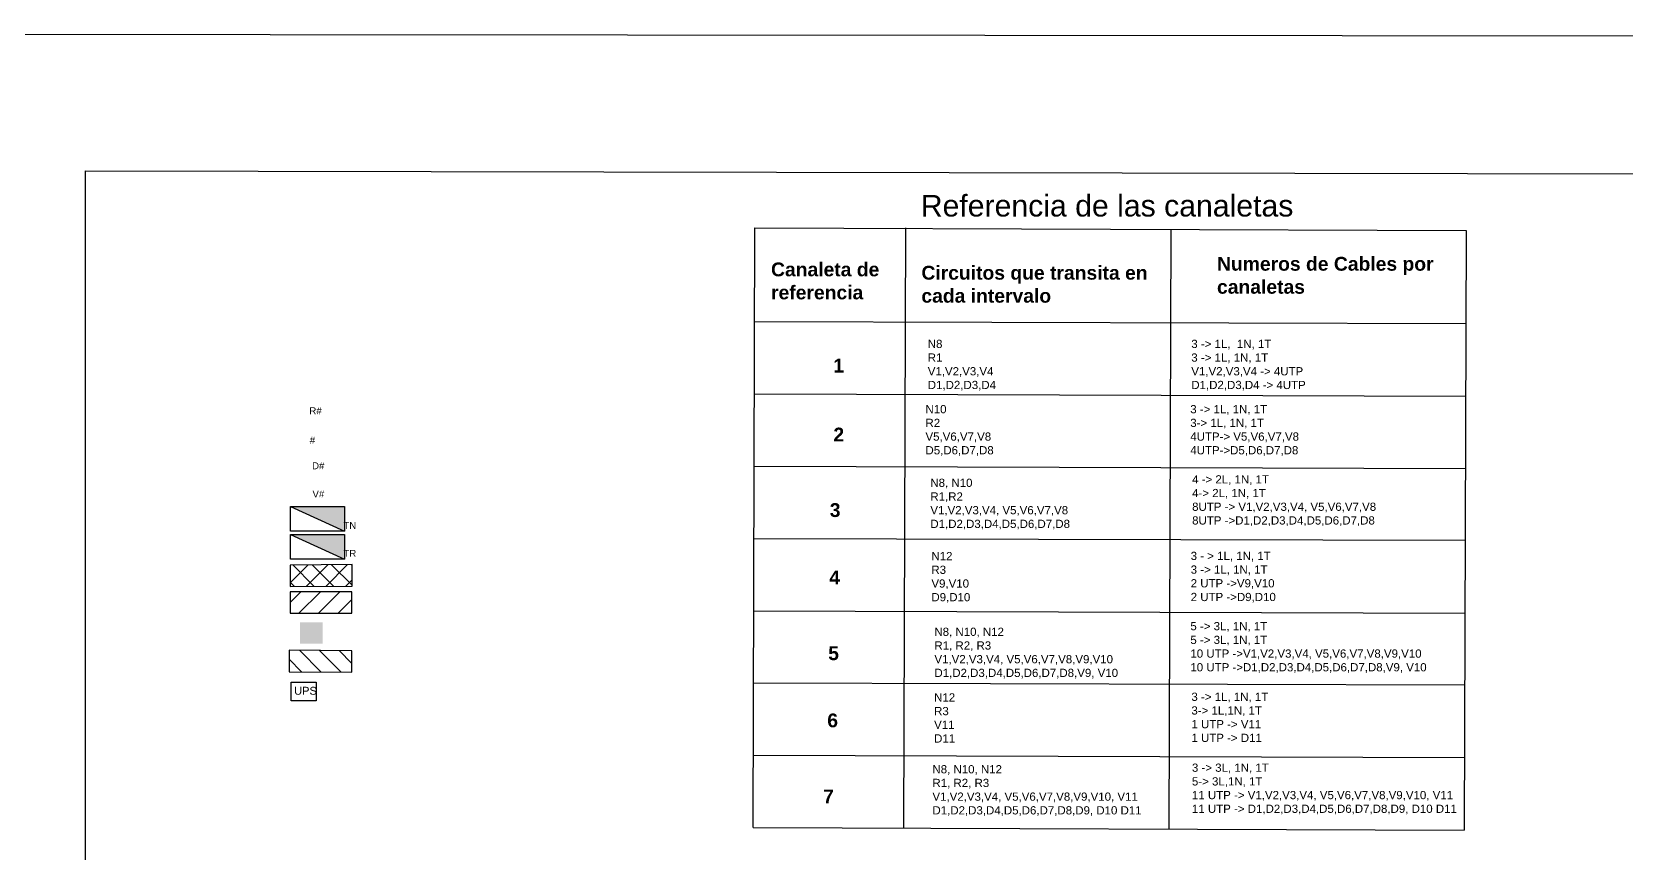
# Model space of a CAD drawing. Header units: metres. Extents: x -1 to 113, y -70 to 21.
# Drawn here: x 87.07 to 102.38, y 12.96 to 20.84 of the extents above; entities that cross this region are included whole.
import ezdxf

# ---------------------------------------------------------------- set-up
doc = ezdxf.new("R2010")
doc.units = ezdxf.units.M
doc.header["$LTSCALE"] = 0.5
for name, color, linetype in [('CANALETA', 5, 'Continuous'), ('CUADRO', 7, 'Continuous'), ('TABLA', 7, 'Continuous'), ('TABLERO', 7, 'Continuous')]:
    doc.layers.add(name, color=color, linetype=linetype)
doc.styles.add('came', font='')
doc.styles.get("Standard").update_dxf_attribs({"font": 'arial.ttf'})
doc.styles.get('came').set_extended_font_data('Papyrus')

# ---------------------------------------------------------------- blocks, each defined once
blk = doc.blocks.new('Tablero')
at = {"layer": 'TABLERO'}
h = blk.add_hatch(color=256, dxfattribs=at)
h.dxf.hatch_style = 1
h.paths.add_polyline_path([(-0.262, 0.12), (0.262, -0.12), (0.262, 0.12)])
blk.add_line((-0.262, 0.12), (0.262, -0.12), dxfattribs=at)
blk.add_lwpolyline([(0.262, -0.12), (-0.262, -0.12), (-0.262, 0.12), (0.262, 0.12)], close=True, dxfattribs=at)

msp = doc.modelspace()

# ---------------------------------------------------------------- hatches: boundary and pattern name
at = {"layer": 'CANALETA'}
h = msp.add_hatch(dxfattribs=at)
h.set_pattern_fill('_USER', color=256, scale=0.133068, angle=45, double=1, pattern_type=0)
h.set_pattern_definition([(45, (80.89509, 12.92257), (-0.0940933, 0.0940933), []), (135, (80.89509, 12.92257), (-0.0940933, -0.0940933), [])])
h.paths.add_polyline_path([(89.549, 15.725), (89.549, 15.519), (90.142, 15.523), (90.142, 15.729)])
h = msp.add_hatch(dxfattribs=at)
h.set_pattern_fill('_USER', color=256, scale=0.133068, angle=45, pattern_type=0)
h.set_pattern_definition([(45, (80.89509, 12.92257), (-0.0940933, 0.0940933), [])])
h.paths.add_polyline_path([(89.549, 15.467), (89.549, 15.261), (90.141, 15.261), (90.141, 15.467)])
h = msp.add_hatch(color=256, dxfattribs=at)
h.dxf.hatch_style = 1
h.paths.add_polyline_path([(89.861, 15.175), (89.642, 15.175), (89.642, 14.968), (89.861, 14.968)])
h = msp.add_hatch(dxfattribs=at)
h.set_pattern_fill('_USER', color=256, scale=0.133068, angle=135, pattern_type=0)
h.set_pattern_definition([(135, (80.89509, 12.92257), (-0.0940933, -0.0940933), [])])
h.paths.add_polyline_path([(89.537, 14.907), (89.537, 14.7), (90.141, 14.695), (90.141, 14.902)])

# ---------------------------------------------------------------- linework, layer by layer
for points in [[(89.549, 15.519), (90.142, 15.523), (90.142, 15.729), (89.549, 15.725)], [(89.549, 15.261), (90.141, 15.261), (90.141, 15.467), (89.549, 15.467)], [(89.537, 14.7), (90.141, 14.695), (90.141, 14.902), (89.537, 14.907)]]:
    msp.add_lwpolyline(points, close=True, dxfattribs=at)
at = {"layer": 'CUADRO'}
for points in [[(61.897, 20.845), (113.376, 20.798), (113.376, -0.893), (61.897, -0.846)], [(87.582, 19.511), (112.468, 19.464), (112.468, -0.048), (87.582, 0)]]:
    msp.add_lwpolyline(points, close=True, dxfattribs=at)
at = {"layer": 'TABLA', "ltscale": 0.5}
msp.add_line((93.995, 13.204), (94.011, 18.962), dxfattribs=at)
at = {"layer": 'TABLA'}
for p, q in [((94.011, 18.962), (100.842, 18.938)), ((95.457, 18.962), (95.438, 13.204)), ((98.005, 18.95), (97.985, 13.192)), ((100.842, 18.938), (100.823, 13.18)), ((94.011, 18.064), (100.839, 18.045)), ((94.009, 17.369), (100.837, 17.346)), ((94.007, 16.675), (100.835, 16.651)), ((94.005, 15.981), (100.832, 15.962)), ((93.999, 15.286), (100.83, 15.263)), ((93.998, 14.592), (100.827, 14.573)), ((93.997, 13.898), (100.825, 13.875)), ((93.995, 13.204), (100.823, 13.18))]:
    msp.add_line(p, q, dxfattribs=at)
at = {"layer": 'TABLERO'}
msp.add_lwpolyline([(89.558, 14.601), (89.797, 14.601), (89.797, 14.422), (89.558, 14.422)], close=True, dxfattribs=at)

# ---------------------------------------------------------------- block references
at = {"layer": 'TABLA', "xscale": 0.990470253042132, "yscale": 0.990470253042132, "zscale": 0.990470253042132}
for p in [(89.811, 16.168), (89.811, 15.9)]:
    msp.add_blockref('Tablero', p, dxfattribs=at)

# ---------------------------------------------------------------- texts
at = {"layer": 'TABLA', "lineweight": 13, "insert": (97.393, 19.174), "char_height": 0.41514, "attachment_point": 5}
msp.add_mtext('{\\H0.5x;\\C7;Referencia de las canaletas}', dxfattribs=at)
at = {"layer": 'TABLA', "lineweight": 13, "ltscale": 0.1, "attachment_point": 1, "style": 'came'}
for s, insert, char_height, width in [('{\\fArial|b1|i0|c0|p34;Numeros de Cables por canaletas}', (98.449, 18.684), 0.13263, 2.12658), ('{\\fArial|b1|i0|c0|p34;Canaleta de \\Preferencia}', (94.166, 18.63), 0.13263, 5.15918), ('{\\fArial|b1|i0|c0|p34;Circuitos que transita en \\Pcada intervalo }', (95.61, 18.598), 0.13263, 2.12658), ('{\\fArial|b0|i0|c0|p34;N8\\PR1\\PV1,V2,V3,V4\\PD1,D2,D3,D4}', (95.671, 17.888), 0.07888, 1.8939), ('{\\fArial|b0|i0|c0|p34;3 -> 1L,  1N, 1T\\P3 -> 1L, 1N, 1T \\PV1,V2,V3,V4 -> 4UTP\\PD1,D2,D3,D4 -> 4UTP}', (98.202, 17.888), 0.07888, 1.8939), ('{\\fArial|b1|i0|c0|p34;1}', (94.764, 17.706), 0.13263, 5.15918), ('{\\fArial|b0|i0|c0|p34;N10\\PR2\\PV5,V6,V7,V8\\PD5,D6,D7,D8}', (95.649, 17.261), 0.07888, 3.06823), ('{\\fArial|b0|i0|c0|p34;3 -> 1L, 1N, 1T\\P3-> 1L, 1N, 1T\\P4UTP-> V5,V6,V7,V8\\P4UTP->D5,D6,D7,D8 }', (98.192, 17.261), 0.07888, 3.06823), ('{\\fArial|b1|i0|c0|p34;2}', (94.765, 17.044), 0.13263, 5.15918), ('{\\fArial|b0|i0|c0|p34;N8, N10\\PR1,R2\\PV1,V2,V3,V4, V5,V6,V7,V8\\PD1,D2,D3,D4,D5,D6,D7,D8}', (95.696, 16.554), 0.07888, 3.06823), ('{\\fArial|b0|i0|c0|p34;4 -> 2L, 1N, 1T\\P4-> 2L, 1N, 1T\\P8UTP -> V1,V2,V3,V4, V5,V6,V7,V8\\P8UTP ->D1,D2,D3,D4,D5,D6,D7,D8}', (98.21, 16.587), 0.07888, 3.06823), ('{\\fArial|b1|i0|c0|p34;3}', (94.73, 16.319), 0.13263, 5.15918), ('{\\fArial|b0|i0|c0|p34;N12\\PR3\\PV9,V10\\PD9,D10}', (95.706, 15.85), 0.07888, 3.06823), ('{\\fArial|b0|i0|c0|p34;3 - > 1L, 1N, 1T\\P3 -> 1L, 1N, 1T\\P2 UTP ->V9,V10\\P2 UTP ->D9,D10}', (98.196, 15.852), 0.07888, 3.06823), ('{\\fArial|b1|i0|c0|p34;4}', (94.725, 15.672), 0.13263, 5.15918), ('{\\fArial|b0|i0|c0|p34;5 -> 3L, 1N, 1T\\P5 -> 3L, 1N, 1T\\P10 UTP ->V1,V2,V3,V4, V5,V6,V7,V8,V9,V10\\P10 UTP ->D1,D2,D3,D4,D5,D6,D7,D8,V9, V10}', (98.193, 15.177), 0.07888, 3.06823), ('{\\fArial|b0|i0|c0|p34;N8, N10, N12\\PR1, R2, R3\\PV1,V2,V3,V4, V5,V6,V7,V8,V9,V10\\PD1,D2,D3,D4,D5,D6,D7,D8,V9, V10}', (95.735, 15.123), 0.07888, 3.06823), ('{\\fArial|b1|i0|c0|p34;5}', (94.715, 14.944), 0.13263, 5.15918), ('{\\fArial|b0|i0|c0|p34;N12\\PR3\\PV11\\PD11}', (95.732, 14.493), 0.07888, 3.06823), ('{\\fArial|b0|i0|c0|p34;3 -> 1L, 1N, 1T\\P3-> 1L,1N, 1T\\P1 UTP -> V11\\P1 UTP -> D11}', (98.203, 14.499), 0.07888, 3.06823), ('{\\fArial|b1|i0|c0|p34;6}', (94.706, 14.299), 0.13263, 5.15918), ('{\\fArial|b0|i0|c0|p34;N8, N10, N12\\PR1, R2, R3\\PV1,V2,V3,V4, V5,V6,V7,V8,V9,V10, V11\\PD1,D2,D3,D4,D5,D6,D7,D8,D9, D10 D11}', (95.716, 13.803), 0.07888, 3.06823), ('{\\fArial|b0|i0|c0|p34;3 -> 3L, 1N, 1T\\P5-> 3L,1N, 1T\\P11 UTP -> V1,V2,V3,V4, V5,V6,V7,V8,V9,V10, V11\\P11 UTP -> D1,D2,D3,D4,D5,D6,D7,D8,D9, D10 D11}', (98.208, 13.818), 0.07888, 3.06823), ('{\\fArial|b1|i0|c0|p34;7 }', (94.666, 13.569), 0.13263, 5.15918)]:
    msp.add_mtext(s, dxfattribs=dict(at, insert=insert, char_height=char_height, width=width))
at = {"layer": 'TABLA', "char_height": 0.0665, "attachment_point": 1}
for s, insert in [('R#', (89.732, 17.239)), ('#', (89.736, 16.957)), ('D#', (89.758, 16.711)), ('V#', (89.762, 16.44)), ('TN', (90.059, 16.138)), ('TR', (90.059, 15.87))]:
    msp.add_mtext_dynamic_manual_height_columns(s, width=0.06653, gutter_width=0.333, heights=[0], dxfattribs=dict(at, insert=insert))
at = {"layer": 'TABLERO', "insert": (89.586, 14.555), "char_height": 0.0759, "attachment_point": 1}
msp.add_mtext_dynamic_manual_height_columns('UPS', width=0.06364, gutter_width=4.745, heights=[0], dxfattribs=at)

doc.saveas('drawing.dxf')
